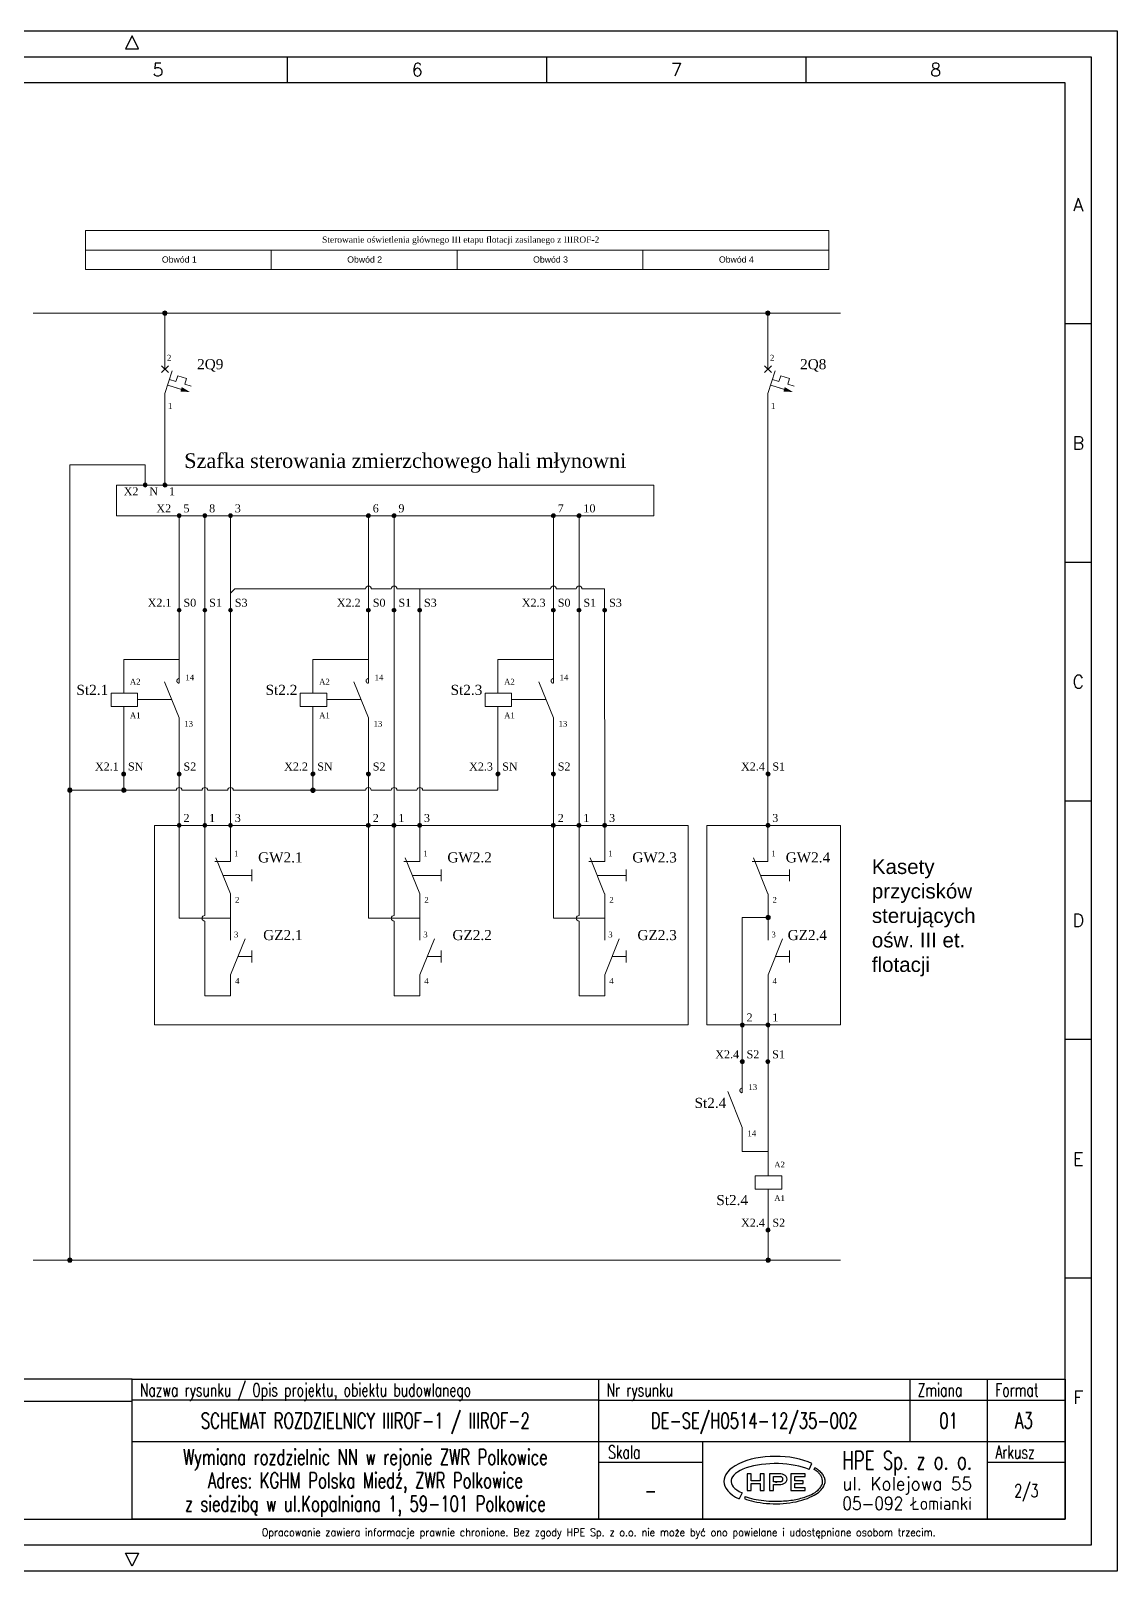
# Model space of a CAD drawing. Header units: millimetres. Extents: x 5687 to 64392, y -1898 to 18483.
# Drawn here: x 38256 to 48628, y -1898 to 12803 of the extents above; entities that cross this region are included whole.
import ezdxf
from ezdxf.enums import TextEntityAlignment as Align

# ---------------------------------------------------------------- set-up
doc = ezdxf.new("R2010")
doc.units = ezdxf.units.MM
doc.header["$LTSCALE"] = 0.3
doc.linetypes.add('ACAD_ISO02W100', pattern=[15, 12, -3])
doc.linetypes.add('ACAD_ISO05W100', pattern=[33, 24, -3, 0, -3, 0, -3])
doc.layers.get('0').update_dxf_attribs({"linetype": 'CONTINUOUS'})
doc.layers.add('CIENKA', color=1, linetype='CONTINUOUS')
doc.layers.add('GRUBA', color=7, linetype='CONTINUOUS')
doc.styles.add('Annotative', font='ARIAL.TTF')
doc.styles.add('ROMANS', font='romans', dxfattribs={"width": 0.8, "oblique": 10, "height": 2.8})
doc.styles.get("Standard").update_dxf_attribs({"font": 'romans.shx', "width": 0.7})

# ---------------------------------------------------------------- blocks, each defined once
blk = doc.blocks.new('Tabelka_Czesc ogolna')
at = {"layer": 'CIENKA'}
for p, q in [((90, 23), (0, 23)), ((90, 23), (180, 23)), ((0, 15), (90, 15)), ((90, 11), (110, 11)), ((165, 11), (180, 11))]:
    blk.add_line(p, q, dxfattribs=at)
at = {"layer": 'GRUBA'}
for p, q in [((90, 0), (90, 27)), ((150, 27), (150, 15)), ((165, 0), (165, 27)), ((90, 15), (180, 15)), ((110, 15), (110, 0)), ((130.58, 9.59), (131.14, 10.76)), ((131.53, 9.61), (131.72, 9.93)), ((119.43, 8.74), (118.63, 8.74)), ((118.63, 8.74), (118.63, 5.54)), ((119.43, 7.39), (119.43, 8.74)), ((121.13, 7.39), (119.43, 7.39)), ((119.43, 5.54), (119.43, 6.89)), ((119.43, 6.89), (121.13, 6.89)), ((121.93, 8.74), (121.13, 8.74)), ((121.13, 8.74), (121.13, 7.39)), ((121.13, 6.89), (121.13, 5.54)), ((121.93, 5.54), (121.93, 8.74)), ((123.73, 8.74), (122.93, 8.74)), ((122.93, 8.74), (122.93, 5.54)), ((125.13, 8.74), (123.73, 8.74)), ((123.73, 7.24), (123.73, 8.24)), ((123.73, 8.24), (125.13, 8.24)), ((125.13, 7.24), (123.73, 7.24)), ((123.73, 5.54), (123.73, 6.74)), ((123.73, 6.74), (125.13, 6.74)), ((127.83, 8.74), (127.03, 8.74)), ((127.03, 8.74), (127.03, 5.54)), ((129.83, 8.74), (127.83, 8.74)), ((127.83, 7.39), (127.83, 8.24)), ((127.83, 8.24), (129.83, 8.24)), ((129.43, 7.39), (127.83, 7.39)), ((127.83, 6.04), (127.83, 6.89)), ((127.83, 6.89), (129.43, 6.89)), ((129.83, 6.04), (127.83, 6.04)), ((129.43, 6.89), (129.43, 7.39)), ((129.83, 8.24), (129.83, 8.74)), ((129.83, 5.54), (129.83, 6.04)), ((117.66, 5.1), (117.1, 3.92)), ((118.24, 4.37), (118.1, 4)), ((118.63, 5.54), (119.43, 5.54)), ((121.13, 5.54), (121.93, 5.54)), ((122.93, 5.54), (123.73, 5.54)), ((127.03, 5.54), (127.83, 5.54)), ((127.83, 5.54), (129.83, 5.54))]:
    blk.add_line(p, q, dxfattribs=at)
blk.add_lwpolyline([(0, 27), (180, 27), (180, 0), (0, 0)], close=True, dxfattribs=at)
blk.add_circle((124.23, 7.14), 0.05, dxfattribs=at)
for centre, major_axis, ratio, start_param, end_param in [((124.13, 7.34), (-10, 0), 0.48, 3.935691, 7.075289), ((124.13, 7.34), (-8.6, 0), 0.395349, 3.863574, 7.002963), ((125.13, 7.74), (1.2, 0), 0.833333, 4.712389, 7.853982), ((125.13, 7.74), (0, 0.5), 0.8, 3.141593, 6.283185)]:
    blk.add_ellipse(centre, major_axis=major_axis, ratio=ratio, start_param=start_param, end_param=end_param, dxfattribs=at)
for points, knots in [([(118.1, 4), (118.67, 3.79), (119.28, 3.6), (120.71, 3.28), (121.54, 3.15), (123.23, 3), (124.1, 2.98), (125.82, 3.05), (126.67, 3.14), (128.28, 3.43), (129.04, 3.62), (130.43, 4.09), (131.06, 4.37), (132.01, 4.92), (132.38, 5.18), (132.97, 5.72), (133.2, 6), (133.49, 6.5), (133.57, 6.72), (133.67, 7.15), (133.68, 7.36), (133.63, 7.78), (133.56, 8), (133.35, 8.44), (133.21, 8.66), (132.83, 9.09), (132.6, 9.31), (132.14, 9.66), (131.94, 9.8), (131.72, 9.93)], [0.903557, 0.903557, 0.903557, 0.903557, 1.12738, 1.12738, 1.391663, 1.391663, 1.655946, 1.655946, 1.920229, 1.920229, 2.184512, 2.184512, 2.448795, 2.448795, 2.658792, 2.658792, 2.86879, 2.86879, 3.035083, 3.035083, 3.201375, 3.201375, 3.367668, 3.367668, 3.533961, 3.533961, 3.700254, 3.700254, 3.812378, 3.812378, 3.812378, 3.812378]), ([(118.24, 4.37), (118.75, 4.19), (119.31, 4.04), (120.51, 3.78), (121.16, 3.67), (122.49, 3.53), (123.17, 3.49), (124.81, 3.47), (125.77, 3.52), (127.61, 3.74), (128.48, 3.91), (129.92, 4.32), (130.51, 4.54), (131.53, 5.04), (131.97, 5.32), (132.53, 5.83), (132.7, 6.03), (132.98, 6.45), (133.08, 6.68), (133.18, 7.11), (133.2, 7.3), (133.16, 7.69), (133.12, 7.88), (132.97, 8.24), (132.86, 8.42), (132.62, 8.75), (132.47, 8.91), (132.08, 9.26), (131.82, 9.44), (131.53, 9.61)], [0.841335, 0.841335, 0.841335, 0.841335, 1.070437, 1.070437, 1.305194, 1.305194, 1.53995, 1.53995, 1.866854, 1.866854, 2.193758, 2.193758, 2.461993, 2.461993, 2.730227, 2.730227, 2.88914, 2.88914, 3.048052, 3.048052, 3.17539, 3.17539, 3.302727, 3.302727, 3.430064, 3.430064, 3.557402, 3.557402, 3.726955, 3.726955, 3.726955, 3.726955])]:
    blk.add_open_spline(points, degree=3, knots=knots, dxfattribs=at)
at = {"layer": 'CIENKA', "style": 'ROMANS', "width": 0.7}
for s, p in [('Nazwa rysunku / Opis projektu, obiektu budowlanego', (1.5, 23.7)), ('Nr rysunku', (91.5, 23.7)), ('Zmiana', (151.5, 23.7)), ('Format', (166.5, 23.7)), ('Arkusz', (166.5, 11.7))]:
    blk.add_text(s, height=2.5, dxfattribs=at).set_placement(p)
blk.add_text('Skala', height=2.5, dxfattribs=at).set_placement((94.92, 11.7), align=Align.CENTER)
at = {"layer": 'CIENKA', "style": 'ROMANS'}
for s, width, p, p2 in [('ul. Kolejowa 55', 0.833333, (137, 5.61), (162, 5.61)), ('05-092 Łomianki', 0.744681, (137, 1.81), (162, 1.81))]:
    blk.add_text(s, height=2.5, dxfattribs=dict(at, width=width)).set_placement(p, p2, align=Align.FIT)
at = {"layer": 'CIENKA', "style": 'ROMANS', "width": 0.9}
blk.add_text('Opracowanie zawiera informacje prawnie chronione. Bez zgody HPE Sp. z o.o. nie może być ono powielane i udostępniane osobom trzecim.', height=1.5, dxfattribs=at).set_placement((90, -2.5), align=Align.MIDDLE_CENTER)
at = {"layer": 'GRUBA', "style": 'ROMANS', "width": 0.56391}
blk.add_text('HPE Sp. z o. o.', height=3.5, dxfattribs=at).set_placement((137, 9.61), (162, 9.61), align=Align.FIT)
at = {"layer": 'GRUBA', "style": 'ROMANS', "width": 0.7}
for tag, height, p in [('DE-SE/H0300-11/00-000', 3, (120, 19)), ('NAZWA_RYSUNKU', 3, (45, 19)), ('00', 3, (157.5, 19)), ('1/1', 2.5, (172.5, 5.5))]:
    blk.add_attdef(tag, text='', height=height, dxfattribs=at).set_placement(p, align=Align.MIDDLE_CENTER)
for tag, p in [('OPIS_PROJEKTU_1', (45, 10.5)), ('OPIS_PROJEKTU_2', (45, 6)), ('OPIS_PROJEKTU_3', (45, 1.5))]:
    blk.add_attdef(tag, text='', height=3, dxfattribs=at).set_placement(p, align=Align.CENTER)
blk.add_attdef('1:10', text='', height=3, dxfattribs=at).set_placement((100, 5.5), align=Align.MIDDLE)

msp = doc.modelspace()

# ---------------------------------------------------------------- hatches: boundary and pattern name
at = {"lineweight": 9, "true_color": 0x1e788f}
for points in [[(39517, 10110, -1), (39558, 10110, -1)], [(45274, 10110, -1), (45315, 10110, -1)], [(38608, 5555, -1), (38650, 5555, -1)], [(39123, 5555, -1), (39164, 5555, -1)], [(45274, 4341, -1), (45315, 4341, -1)], [(38608, 1071, -1), (38650, 1071, -1)], [(45274, 1071, -1), (45315, 1071, -1)]]:
    msp.add_hatch(color=144, dxfattribs=at).paths.add_polyline_path(points)
at = {"linetype": 'Continuous', "lineweight": 9, "ltscale": 4}
for points in [[(39775, 9356), (39698, 9403), (39685, 9361)], [(45532, 9356), (45455, 9403), (45442, 9361)]]:
    msp.add_hatch(color=5, dxfattribs=at).paths.add_polyline_path(points, flags=0)
at = {"lineweight": 9}
h = msp.add_hatch(color=256, dxfattribs=at)
h.dxf.hatch_style = 1
h.paths.add_polyline_path([(39367, 8468, 1), (39329, 8468, 1)])
h = msp.add_hatch(color=256, dxfattribs=at)
h.dxf.hatch_style = 1
h.paths.add_polyline_path([(39556, 8468, 1), (39519, 8468, 1)])
h = msp.add_hatch(color=256, dxfattribs=at)
h.dxf.hatch_style = 1
h.paths.add_polyline_path([(39692, 8175, 1), (39654, 8175, 1)])
h = msp.add_hatch(color=256, dxfattribs=at)
h.dxf.hatch_style = 1
h.paths.add_polyline_path([(39937, 8175, 1), (39899, 8175, 1)])
h = msp.add_hatch(color=256, dxfattribs=at)
h.dxf.hatch_style = 1
h.paths.add_polyline_path([(40181, 8175, 1), (40144, 8175, 1)])
h = msp.add_hatch(color=256, dxfattribs=at)
h.dxf.hatch_style = 1
h.paths.add_polyline_path([(41498, 8175, 1), (41461, 8175, 1)])
h = msp.add_hatch(color=256, dxfattribs=at)
h.dxf.hatch_style = 1
h.paths.add_polyline_path([(41743, 8175, 1), (41706, 8175, 1)])
h = msp.add_hatch(color=256, dxfattribs=at)
h.dxf.hatch_style = 1
h.paths.add_polyline_path([(43265, 8175, 1), (43227, 8175, 1)])
h = msp.add_hatch(color=256, dxfattribs=at)
h.dxf.hatch_style = 1
h.paths.add_polyline_path([(43509, 8175, 1), (43472, 8175, 1)])
h = msp.add_hatch(color=256, dxfattribs=at)
h.dxf.hatch_style = 1
h.paths.add_polyline_path([(39692, 7274, 1), (39654, 7274, 1)])
h = msp.add_hatch(color=256, dxfattribs=at)
h.dxf.hatch_style = 1
h.paths.add_polyline_path([(39937, 7274, 1), (39899, 7274, 1)])
h = msp.add_hatch(color=256, dxfattribs=at)
h.dxf.hatch_style = 1
h.paths.add_polyline_path([(40181, 7274, 1), (40144, 7274, 1)])
h = msp.add_hatch(color=256, dxfattribs=at)
h.dxf.hatch_style = 1
h.paths.add_polyline_path([(41498, 7274, 1), (41461, 7274, 1)])
h = msp.add_hatch(color=256, dxfattribs=at)
h.dxf.hatch_style = 1
h.paths.add_polyline_path([(41743, 7274, 1), (41706, 7274, 1)])
h = msp.add_hatch(color=256, dxfattribs=at)
h.dxf.hatch_style = 1
h.paths.add_polyline_path([(41988, 7274, 1), (41951, 7274, 1)])
h = msp.add_hatch(color=256, dxfattribs=at)
h.dxf.hatch_style = 1
h.paths.add_polyline_path([(43265, 7274, 1), (43227, 7274, 1)])
h = msp.add_hatch(color=256, dxfattribs=at)
h.dxf.hatch_style = 1
h.paths.add_polyline_path([(43509, 7274, 1), (43472, 7274, 1)])
h = msp.add_hatch(color=256, dxfattribs=at)
h.dxf.hatch_style = 1
h.paths.add_polyline_path([(43754, 7274, 1), (43717, 7274, 1)])
h = msp.add_hatch(color=256, dxfattribs=at)
h.dxf.hatch_style = 1
h.paths.add_polyline_path([(39162, 5711, 1), (39125, 5711, 1)])
h = msp.add_hatch(color=256, dxfattribs=at)
h.dxf.hatch_style = 1
h.paths.add_polyline_path([(39692, 5711, 1), (39654, 5711, 1)])
h = msp.add_hatch(color=256, dxfattribs=at)
h.dxf.hatch_style = 1
h.paths.add_polyline_path([(40969, 5711, 1), (40931, 5711, 1)])
h = msp.add_hatch(color=256, dxfattribs=at)
h.dxf.hatch_style = 1
h.paths.add_polyline_path([(41498, 5711, 1), (41461, 5711, 1)])
h = msp.add_hatch(color=256, dxfattribs=at)
h.dxf.hatch_style = 1
h.paths.add_polyline_path([(42735, 5711, 1), (42697, 5711, 1)])
h = msp.add_hatch(color=256, dxfattribs=at)
h.dxf.hatch_style = 1
h.paths.add_polyline_path([(43265, 5711, 1), (43227, 5711, 1)])
h = msp.add_hatch(color=256, dxfattribs=at)
h.dxf.hatch_style = 1
h.paths.add_polyline_path([(45313, 5711, 1), (45276, 5711, 1)])
at = {"linetype": 'ACAD_ISO02W100', "lineweight": 9, "true_color": 0x1e788f}
msp.add_hatch(color=144, dxfattribs=at).paths.add_polyline_path([(40929, 5555, -1), (40971, 5555, -1)])
at = {"lineweight": 9}
h = msp.add_hatch(color=256, dxfattribs=at)
h.dxf.hatch_style = 1
h.paths.add_polyline_path([(39692, 5220, 1), (39654, 5220, 1)])
h = msp.add_hatch(color=256, dxfattribs=at)
h.dxf.hatch_style = 1
h.paths.add_polyline_path([(39937, 5220, 1), (39899, 5220, 1)])
h = msp.add_hatch(color=256, dxfattribs=at)
h.dxf.hatch_style = 1
h.paths.add_polyline_path([(40181, 5220, 1), (40144, 5220, 1)])
h = msp.add_hatch(color=256, dxfattribs=at)
h.dxf.hatch_style = 1
h.paths.add_polyline_path([(41498, 5220, 1), (41461, 5220, 1)])
h = msp.add_hatch(color=256, dxfattribs=at)
h.dxf.hatch_style = 1
h.paths.add_polyline_path([(41743, 5220, 1), (41706, 5220, 1)])
h = msp.add_hatch(color=256, dxfattribs=at)
h.dxf.hatch_style = 1
h.paths.add_polyline_path([(41988, 5220, 1), (41951, 5220, 1)])
h = msp.add_hatch(color=256, dxfattribs=at)
h.dxf.hatch_style = 1
h.paths.add_polyline_path([(43265, 5220, 1), (43227, 5220, 1)])
h = msp.add_hatch(color=256, dxfattribs=at)
h.dxf.hatch_style = 1
h.paths.add_polyline_path([(43509, 5220, 1), (43472, 5220, 1)])
h = msp.add_hatch(color=256, dxfattribs=at)
h.dxf.hatch_style = 1
h.paths.add_polyline_path([(43754, 5220, 1), (43717, 5220, 1)])
h = msp.add_hatch(color=256, dxfattribs=at)
h.dxf.hatch_style = 1
h.paths.add_polyline_path([(45312, 5220, 1), (45275, 5220, 1)])
h = msp.add_hatch(color=256, dxfattribs=at)
h.dxf.hatch_style = 1
h.paths.add_polyline_path([(45067, 3316, 1), (45030, 3316, 1)])
h = msp.add_hatch(color=256, dxfattribs=at)
h.dxf.hatch_style = 1
h.paths.add_polyline_path([(45313, 3316, 1), (45276, 3316, 1)])
h = msp.add_hatch(color=256, dxfattribs=at)
h.dxf.hatch_style = 1
h.paths.add_polyline_path([(45067, 2964, 1), (45030, 2964, 1)])
h = msp.add_hatch(color=256, dxfattribs=at)
h.dxf.hatch_style = 1
h.paths.add_polyline_path([(45312, 2964, 1), (45274, 2964, 1)])
h = msp.add_hatch(color=256, dxfattribs=at)
h.dxf.hatch_style = 1
h.paths.add_polyline_path([(45313, 1357, 1), (45276, 1357, 1)])

# ---------------------------------------------------------------- linework, layer by layer
for p, q in [((38279, 10110), (45986, 10110)), ((39537, 9709), (39537, 10091)), ((45294, 9709), (45294, 10110)), ((39537, 8468), (39537, 9205)), ((45294, 4985), (45294, 9205)), ((38629, 5555), (38629, 8661)), ((38629, 8661), (39348, 8661)), ((39348, 8661), (39348, 8468)), ((39673, 6664), (39673, 8175)), ((39918, 5555), (39918, 8175)), ((41480, 6664), (41480, 8175)), ((41725, 4360), (41725, 8175)), ((43246, 6664), (43246, 8175)), ((43491, 4360), (43491, 8175)), ((40203, 7478), (40163, 7437)), ((40203, 7478), (41453, 7478)), ((41506, 7478), (41698, 7478)), ((41751, 7478), (41969, 7478)), ((41969, 7478), (43219, 7478)), ((43273, 7478), (43464, 7478)), ((43517, 7478), (43735, 7478)), ((39673, 6804), (39143, 6804)), ((39143, 6804), (39143, 6483)), ((41480, 6804), (40950, 6804)), ((40950, 6804), (40950, 6483)), ((43246, 6804), (42716, 6804)), ((42716, 6804), (42716, 6483)), ((39143, 6356), (39143, 5555)), ((40950, 6356), (40950, 5555)), ((42716, 6356), (42716, 5555)), ((39673, 6149), (39673, 4333)), ((41479, 6149), (41479, 4333)), ((43245, 6149), (43245, 4333)), ((39646, 5555), (38629, 5555)), ((38629, 5555), (38629, 1065)), ((39891, 5555), (39699, 5555)), ((39918, 5555), (39918, 4360)), ((40136, 5555), (39945, 5555)), ((40163, 5555), (40163, 4985)), ((41453, 5555), (40189, 5555)), ((41698, 5555), (41506, 5555)), ((41943, 5555), (41751, 5555)), ((42716, 5555), (41996, 5555)), ((40164, 4470), (40163, 4211)), ((41970, 4470), (41970, 4211)), ((43736, 4470), (43736, 4211)), ((45295, 4470), (45295, 4211)), ((40163, 4333), (39673, 4333)), ((39918, 3593), (39918, 4306)), ((41970, 4333), (41479, 4333)), ((41725, 3593), (41725, 4306)), ((43736, 4333), (43245, 4333)), ((43491, 3593), (43491, 4306)), ((45049, 4341), (45049, 3593)), ((45049, 4341), (45295, 4341)), ((40164, 3696), (40164, 3593)), ((41970, 3696), (41970, 3593)), ((43736, 3696), (43736, 3593)), ((45295, 3696), (45295, 3593)), ((40164, 3593), (39918, 3593)), ((41970, 3593), (41725, 3593)), ((43736, 3593), (43491, 3593)), ((45049, 3593), (45049, 2756)), ((45295, 3593), (45295, 2756)), ((45295, 2756), (45295, 1875)), ((45048, 2241), (45048, 2109)), ((45048, 2109), (45295, 2109)), ((45295, 1747), (45295, 1065)), ((38279, 1071), (45986, 1071))]:
    msp.add_line(p, q, dxfattribs=at)
at = {"color": 5, "linetype": 'Continuous', "lineweight": 9}
for p, q in [((39537, 9709), (39537, 9574)), ((45294, 9709), (45294, 9574)), ((39537, 9661), (39537, 9574)), ((39537, 9661), (39537, 9574)), ((39537, 9661), (39537, 9574)), ((39537, 9661), (39537, 9574)), ((39537, 9661), (39537, 9574)), ((39537, 9661), (39537, 9574)), ((45294, 9661), (45294, 9574)), ((45294, 9661), (45294, 9574)), ((45294, 9661), (45294, 9574)), ((45294, 9661), (45294, 9574)), ((45294, 9661), (45294, 9574)), ((45294, 9661), (45294, 9574)), ((39537, 9341), (39537, 9205)), ((45294, 9341), (45294, 9205))]:
    msp.add_line(p, q, dxfattribs=at)
at = {"color": 5, "linetype": 'ByBlock', "lineweight": 9}
for p, q in [((39505, 9606), (39570, 9541)), ((39570, 9606), (39505, 9541)), ((45262, 9606), (45327, 9541)), ((45327, 9606), (45262, 9541))]:
    msp.add_line(p, q, dxfattribs=at)
at = {"color": 5, "linetype": 'Continuous', "lineweight": 9, "ltscale": 4}
for p, q in [((39537, 9341), (39605, 9557)), ((45294, 9341), (45362, 9557)), ((39563, 9422), (39758, 9362)), ((39563, 9422), (39758, 9362)), ((39563, 9422), (39758, 9362)), ((39563, 9422), (39758, 9362)), ((39563, 9422), (39758, 9362)), ((39563, 9422), (39758, 9362)), ((39563, 9422), (39695, 9381)), ((39580, 9476), (39642, 9457)), ((39659, 9512), (39642, 9457)), ((39743, 9486), (39659, 9512)), ((39726, 9431), (39743, 9486)), ((39726, 9431), (39788, 9411)), ((45320, 9422), (45515, 9362)), ((45320, 9422), (45515, 9362)), ((45320, 9422), (45515, 9362)), ((45320, 9422), (45515, 9362)), ((45320, 9422), (45515, 9362)), ((45320, 9422), (45515, 9362)), ((45320, 9422), (45452, 9381)), ((45337, 9476), (45399, 9457)), ((45416, 9512), (45399, 9457)), ((45500, 9486), (45416, 9512)), ((45483, 9431), (45500, 9486)), ((45483, 9431), (45545, 9411))]:
    msp.add_line(p, q, dxfattribs=at)
at = {"color": 252, "lineweight": 9}
for p, q in [((39075, 8468), (39075, 8175)), ((39075, 8468), (44205, 8468)), ((44205, 8175), (44205, 8468)), ((39075, 8175), (44205, 8175))]:
    msp.add_line(p, q, dxfattribs=at)
at = {"color": 0, "lineweight": 9}
for p, q in [((40163, 5555), (40163, 8175)), ((41970, 4985), (41969, 7478)), ((43736, 4985), (43735, 7478))]:
    msp.add_line(p, q, dxfattribs=at)
at = {"color": 5, "lineweight": 9}
for p, q in [((39673, 6576), (39673, 6664)), ((41480, 6576), (41480, 6664)), ((43246, 6576), (43246, 6664)), ((39673, 6246), (39534, 6590)), ((41479, 6246), (41341, 6590)), ((43245, 6246), (43107, 6590)), ((39673, 6246), (39673, 6149)), ((41479, 6246), (41479, 6149)), ((43245, 6246), (43245, 6149)), ((40163, 4874), (40012, 4874)), ((40163, 4567), (40024, 4910)), ((40163, 4874), (40163, 4985)), ((41970, 4874), (41818, 4874)), ((41969, 4567), (41831, 4910)), ((41970, 4874), (41970, 4985)), ((43736, 4874), (43584, 4874)), ((43735, 4567), (43597, 4910)), ((43736, 4874), (43736, 4985)), ((45294, 4874), (45142, 4874)), ((45294, 4567), (45155, 4910)), ((45294, 4874), (45294, 4985)), ((40164, 4567), (40164, 4470)), ((41970, 4567), (41970, 4470)), ((43736, 4567), (43736, 4470)), ((45295, 4567), (45295, 4470)), ((40163, 4123), (40163, 4211)), ((40164, 3793), (40302, 4137)), ((41970, 4123), (41970, 4211)), ((41970, 3793), (42109, 4137)), ((43736, 4123), (43736, 4211)), ((43736, 3793), (43875, 4137)), ((45295, 4123), (45295, 4211)), ((45295, 3793), (45434, 4137)), ((40164, 3793), (40164, 3696)), ((41970, 3793), (41970, 3696)), ((43736, 3793), (43736, 3696)), ((45295, 3793), (45295, 3696)), ((45048, 2338), (44910, 2681)), ((45049, 2668), (45049, 2756)), ((45048, 2338), (45048, 2241))]:
    msp.add_line(p, q, dxfattribs=at)
at = {"color": 5, "linetype": 'ACAD_ISO05W100', "lineweight": 9}
for p, q in [((39602, 6422), (39275, 6422)), ((41408, 6422), (41081, 6422)), ((43174, 6422), (42847, 6422)), ((40092, 4743), (40368, 4743)), ((40368, 4743), (40368, 4799)), ((40368, 4686), (40368, 4743)), ((41898, 4743), (42175, 4743)), ((42175, 4743), (42175, 4799)), ((42175, 4686), (42175, 4743)), ((43664, 4743), (43941, 4743)), ((43941, 4743), (43941, 4799)), ((43941, 4686), (43941, 4743)), ((45223, 4743), (45499, 4743)), ((45499, 4743), (45499, 4799)), ((45499, 4686), (45499, 4743)), ((40368, 3969), (40368, 4025)), ((42175, 3969), (42175, 4025)), ((43941, 3969), (43941, 4025)), ((45500, 3969), (45500, 4025)), ((40235, 3969), (40368, 3969)), ((40368, 3912), (40368, 3969)), ((42041, 3969), (42175, 3969)), ((42175, 3912), (42175, 3969)), ((43807, 3969), (43941, 3969)), ((43941, 3912), (43941, 3969)), ((45366, 3969), (45500, 3969)), ((45500, 3912), (45500, 3969))]:
    msp.add_line(p, q, dxfattribs=at)
at = {"lineweight": 9}
for points in [[(38777, 10710), (45876, 10710), (45876, 10896), (38777, 10896)], [(39022, 6483), (39275, 6483), (39275, 6356), (39022, 6356)], [(40828, 6483), (41081, 6483), (41081, 6356), (40828, 6356)], [(42594, 6483), (42847, 6483), (42847, 6356), (42594, 6356)], [(45173, 1875), (45426, 1875), (45426, 1747), (45173, 1747)]]:
    msp.add_lwpolyline(points, close=True, dxfattribs=at)
at = {"color": 0, "lineweight": 9}
for points in [[(40552, 10710), (38777, 10710), (38777, 10524), (40552, 10524)], [(42327, 10710), (40552, 10710), (40552, 10524), (42327, 10524)], [(44101, 10710), (42327, 10710), (42327, 10524), (44101, 10524)], [(45876, 10710), (44101, 10710), (44101, 10524), (45876, 10524)]]:
    msp.add_lwpolyline(points, close=True, dxfattribs=at)
at = {"color": 252, "linetype": 'ACAD_ISO05W100', "lineweight": 9}
for points in [[(39438, 5220), (44533, 5220), (44533, 3316), (39438, 3316)], [(44709, 5220), (45986, 5220), (45986, 3316), (44709, 3316)]]:
    msp.add_lwpolyline(points, close=True, dxfattribs=at)
at = {"color": 10, "linetype": 'Continuous'}
msp.add_lwpolyline([(39223, -67), (28828, -64)], dxfattribs=at)
at = {"color": 0, "lineweight": 9}
for centre in [(39537, 10110), (45294, 10110), (38629, 5555), (39143, 5555), (45295, 4341), (38629, 1071), (45295, 1071)]:
    msp.add_circle(centre, 20.7, dxfattribs=at)
at = {"lineweight": 9}
for centre in [(39348, 8468), (39537, 8468), (39673, 8175), (39918, 8175), (40163, 8175), (41480, 8175), (41725, 8175), (43246, 8175), (43491, 8175), (39673, 7274), (39918, 7274), (40163, 7274), (41480, 7274), (41725, 7274), (41969, 7274), (43246, 7274), (43491, 7274), (43735, 7274), (39143, 5711), (39673, 5711), (40950, 5711), (41480, 5711), (42716, 5711), (43246, 5711), (45295, 5711), (39673, 5220), (39918, 5220), (40163, 5220), (41480, 5220), (41725, 5220), (41969, 5220), (43246, 5220), (43491, 5220), (43735, 5220), (45294, 5220), (45049, 3316), (45295, 3316), (45049, 2964), (45293, 2964), (45295, 1357)]:
    msp.add_circle(centre, 18.7, dxfattribs=at)
at = {"color": 0, "linetype": 'ACAD_ISO02W100', "lineweight": 9}
msp.add_circle((40950, 5555), 20.7, dxfattribs=at)
at = {"lineweight": 9}
for centre, start, end in [((41480, 7478), 0, 180), ((41725, 7478), 0, 180), ((43246, 7478), 0, 180), ((43491, 7478), 0, 180), ((39673, 5555), 0, 180), ((39918, 5555), 0, 180), ((40163, 5555), 0, 180), ((41479, 5555), 0, 180), ((41725, 5555), 0, 180), ((41970, 5555), 0, 180), ((39918, 4333), 90, 270), ((41725, 4333), 90, 270), ((43491, 4333), 90, 270)]:
    msp.add_arc(centre, 26.7, start, end, dxfattribs=at)
at = {"color": 5, "linetype": 'ACAD_ISO05W100', "lineweight": 9}
for centre in [(39673, 6599), (41480, 6599), (43246, 6599), (45049, 2690)]:
    msp.add_arc(centre, 22.5, 89.9965, 270, dxfattribs=at)
at = {"layer": 'CIENKA'}
for p, q in [((27838, 12803), (48628, 12803)), ((48628, 12803), (48628, -1898)), ((39223, 12754), (39161, 12630)), ((39285, 12630), (39223, 12754)), ((39161, 12630), (39285, 12630)), ((40708, 12308), (40708, 12556)), ((43183, 12308), (43183, 12556)), ((45658, 12308), (45658, 12556)), ((48381, 10007), (48133, 10007)), ((48381, 7730), (48133, 7730)), ((48133, 5453), (48381, 5453)), ((48381, 3176), (48133, 3176)), ((48381, 899), (48133, 899)), ((39223, -278), (28828, -284)), ((39223, -1849), (39161, -1725)), ((39161, -1725), (39285, -1725)), ((39285, -1725), (39223, -1849)), ((48628, -1898), (27838, -1898))]:
    msp.add_line(p, q, dxfattribs=at)
at = {"layer": 'GRUBA'}
for p, q in [((28581, 12556), (48381, 12556)), ((48381, 12556), (48381, -1651)), ((48133, 12308), (28828, 12308)), ((48133, -1403), (48133, 12308)), ((28828, -1403), (48133, -1403)), ((48381, -1651), (28581, -1651))]:
    msp.add_line(p, q, dxfattribs=at)

# ---------------------------------------------------------------- block references
at = {"layer": 'GRUBA', "xscale": 49.5, "yscale": 49.5, "zscale": 49.5}
msp.add_blockref('Tabelka_Czesc ogolna', (39223, -1403), dxfattribs=at).add_auto_attribs({'DE-SE/H0300-11/00-000': 'DE-SE/H0514-12/35-002', '00': '01', 'NAZWA_RYSUNKU': 'SCHEMAT ROZDZIELNICY IIIROF-1 / IIIROF-2', 'OPIS_PROJEKTU_1': 'Wymiana rozdzielnic NN w rejonie ZWR Polkowice', 'OPIS_PROJEKTU_2': 'Adres: KGHM Polska Miedź, ZWR Polkowice', 'OPIS_PROJEKTU_3': 'z siedzibą w ul.Kopalniana 1, 59-101 Polkowice', '1:10': '-', '1/1': '2/3'})

# ---------------------------------------------------------------- texts
at = {"color": 0, "lineweight": 9, "style": 'Annotative'}
for s, insert, char_height, width, attachment_point in [('\\pi2260.5;{\\fTimes New Roman|b0|i0|c238|p18;Sterowanie oświetlenia głównego III etapu flotacji zasilanego z IIIROF-2}', (38777, 10761), 59.52, 7098.81, 7), ('\\pi730.59;Obwód 1 ', (38777, 10590), 59.52, 1774.7, 7), ('\\pi725.15;Obwód 2 ', (40552, 10590), 59.52, 1774.7, 7), ('\\pi724.85;Obwód 3', (42327, 10590), 59.52, 1774.7, 7), ('\\pi724.97;Obwód 4 ', (44101, 10590), 59.52, 1774.7, 7), ('{\\fTimes New Roman|b0|i0|c238|p18;Szafka sterowania zmierzchowego hali młynowni}', (39721, 8771), 140.15, 4646.75, 1), ('{\\fTimes New Roman|b0|i0|c238|p18;X2}', (39143, 8447), 76.38, 509.91, 1), ('{\\fTimes New Roman|b0|i0|c238|p18;N}', (39387, 8447), 76.38, 509.91, 1), ('{\\fTimes New Roman|b0|i0|c238|p18;1}', (39575, 8447), 76.38, 509.91, 1), ('{\\fTimes New Roman|b0|i0|c238|p18;X2}', (39455, 8284), 76.38, 509.91, 1), ('{\\fTimes New Roman|b0|i0|c238|p18;5}', (39714, 8284), 76.38, 509.91, 1), ('{\\fTimes New Roman|b0|i0|c238|p18;8}', (39959, 8284), 76.38, 509.91, 1), ('{\\fTimes New Roman|b0|i0|c238|p18;3}', (40204, 8284), 76.38, 509.91, 1), ('{\\fTimes New Roman|b0|i0|c238|p18;6}', (41521, 8284), 76.38, 509.91, 1), ('{\\fTimes New Roman|b0|i0|c238|p18;9}', (41766, 8284), 76.38, 509.91, 1), ('{\\fTimes New Roman|b0|i0|c238|p18;7}', (43287, 8284), 76.38, 509.91, 1), ('{\\fTimes New Roman|b0|i0|c238|p18;10}', (43532, 8284), 76.38, 509.91, 1), ('{\\fTimes New Roman|b0|i0|c238|p18;X2.1}', (39372, 7383), 76.38, 509.91, 1), ('{\\fTimes New Roman|b0|i0|c238|p18;S0}', (39714, 7383), 76.38, 509.91, 1), ('{\\fTimes New Roman|b0|i0|c238|p18;S1}', (39959, 7383), 76.38, 509.91, 1), ('{\\fTimes New Roman|b0|i0|c238|p18;S3}', (40204, 7383), 76.38, 509.91, 1), ('{\\fTimes New Roman|b0|i0|c238|p18;X2.2}', (41178, 7383), 76.38, 509.91, 1), ('{\\fTimes New Roman|b0|i0|c238|p18;S0}', (41521, 7383), 76.38, 509.91, 1), ('{\\fTimes New Roman|b0|i0|c238|p18;S1}', (41766, 7383), 76.38, 509.91, 1), ('{\\fTimes New Roman|b0|i0|c238|p18;S3}', (42010, 7383), 76.38, 509.91, 1), ('{\\fTimes New Roman|b0|i0|c238|p18;X2.3}', (42944, 7383), 76.38, 509.91, 1), ('{\\fTimes New Roman|b0|i0|c238|p18;S0}', (43287, 7383), 76.38, 509.91, 1), ('{\\fTimes New Roman|b0|i0|c238|p18;S1}', (43532, 7383), 76.38, 509.91, 1), ('{\\fTimes New Roman|b0|i0|c238|p18;S3}', (43777, 7383), 76.38, 509.91, 1), ('{\\fTimes New Roman|b0|i0|c238|p18;A2}', (39202, 6619), 55.21, 301.31, 1), ('{\\fTimes New Roman|b0|i0|c238|p18;14}', (39732, 6659), 55.21, 301.31, 1), ('{\\fTimes New Roman|b0|i0|c238|p18;A2}', (41009, 6619), 55.21, 301.31, 1), ('{\\fTimes New Roman|b0|i0|c238|p18;14}', (41539, 6659), 55.21, 301.31, 1), ('{\\fTimes New Roman|b0|i0|c238|p18;A2}', (42775, 6619), 55.21, 301.31, 1), ('{\\fTimes New Roman|b0|i0|c238|p18;14}', (43305, 6659), 55.21, 301.31, 1), ('{\\fTimes New Roman|b0|i0|c238|p18;St2.1}', (38692, 6463), 96.36, 968.99, 7), ('{\\fTimes New Roman|b0|i0|c238|p18;St2.2}', (40498, 6463), 96.36, 968.99, 7), ('{\\fTimes New Roman|b0|i0|c238|p18;St2.3}', (42264, 6463), 96.36, 968.99, 7), ('{\\fTimes New Roman|b0|i0|c238|p18;A1}', (39202, 6298), 55.21, 301.31, 1), ('{\\fTimes New Roman|b0|i0|c238|p18;13}', (39722, 6217), 55.21, 301.31, 1), ('{\\fTimes New Roman|b0|i0|c238|p18;A1}', (41009, 6298), 55.21, 301.31, 1), ('{\\fTimes New Roman|b0|i0|c238|p18;13}', (41529, 6217), 55.21, 301.31, 1), ('{\\fTimes New Roman|b0|i0|c238|p18;A1}', (42775, 6298), 55.21, 301.31, 1), ('{\\fTimes New Roman|b0|i0|c238|p18;13}', (43295, 6217), 55.21, 301.31, 1), ('{\\fTimes New Roman|b0|i0|c238|p18;X2.1}', (38869, 5820), 76.38, 509.91, 1), ('{\\fTimes New Roman|b0|i0|c238|p18;SN}', (39184, 5820), 76.38, 509.91, 1), ('{\\fTimes New Roman|b0|i0|c238|p18;S2}', (39714, 5820), 76.38, 509.91, 1), ('{\\fTimes New Roman|b0|i0|c238|p18;X2.2}', (40675, 5820), 76.38, 509.91, 1), ('{\\fTimes New Roman|b0|i0|c238|p18;SN}', (40991, 5820), 76.38, 509.91, 1), ('{\\fTimes New Roman|b0|i0|c238|p18;S2}', (41521, 5820), 76.38, 509.91, 1), ('{\\fTimes New Roman|b0|i0|c238|p18;X2.3}', (42441, 5820), 76.38, 509.91, 1), ('{\\fTimes New Roman|b0|i0|c238|p18;SN}', (42757, 5820), 76.38, 509.91, 1), ('{\\fTimes New Roman|b0|i0|c238|p18;S2}', (43287, 5820), 76.38, 509.91, 1), ('{\\fTimes New Roman|b0|i0|c238|p18;X2.4}', (45037, 5820), 76.38, 509.91, 1), ('{\\fTimes New Roman|b0|i0|c238|p18;S1}', (45336, 5820), 76.38, 509.91, 1), ('{\\fTimes New Roman|b0|i0|c238|p18;2}', (39714, 5329), 76.38, 509.91, 1), ('{\\fTimes New Roman|b0|i0|c238|p18;1}', (39959, 5329), 76.38, 509.91, 1), ('{\\fTimes New Roman|b0|i0|c238|p18;3}', (40204, 5329), 76.38, 509.91, 1), ('{\\fTimes New Roman|b0|i0|c238|p18;2}', (41521, 5329), 76.38, 509.91, 1), ('{\\fTimes New Roman|b0|i0|c238|p18;1}', (41766, 5329), 76.38, 509.91, 1), ('{\\fTimes New Roman|b0|i0|c238|p18;3}', (42010, 5329), 76.38, 509.91, 1), ('{\\fTimes New Roman|b0|i0|c238|p18;2}', (43287, 5329), 76.38, 509.91, 1), ('{\\fTimes New Roman|b0|i0|c238|p18;1}', (43532, 5329), 76.38, 509.91, 1), ('{\\fTimes New Roman|b0|i0|c238|p18;3}', (43777, 5329), 76.38, 509.91, 1), ('{\\fTimes New Roman|b0|i0|c238|p18;3}', (45335, 5329), 76.38, 509.91, 1), ('{\\fTimes New Roman|b0|i0|c238|p18;1}', (40238, 4979), 55.21, 301.31, 3), ('{\\fTimes New Roman|b0|i0|c238|p18;GW2.1}', (40851, 4864), 96.36, 968.99, 9), ('{\\fTimes New Roman|b0|i0|c238|p18;1}', (42045, 4979), 55.21, 301.31, 3), ('{\\fTimes New Roman|b0|i0|c238|p18;GW2.2}', (42658, 4864), 96.36, 968.99, 9), ('{\\fTimes New Roman|b0|i0|c238|p18;1}', (43811, 4979), 55.21, 301.31, 3), ('{\\fTimes New Roman|b0|i0|c238|p18;GW2.3}', (44424, 4864), 96.36, 968.99, 9), ('{\\fTimes New Roman|b0|i0|c238|p18;1}', (45369, 4979), 55.21, 301.31, 3), ('{\\fTimes New Roman|b0|i0|c238|p18;GW2.4}', (45888, 4864), 96.36, 968.99, 9), ('{\\fTimes New Roman|b0|i0|c238|p18;2}', (40248, 4537), 55.21, 301.31, 3), ('{\\fTimes New Roman|b0|i0|c238|p18;2}', (42055, 4537), 55.21, 301.31, 3), ('{\\fTimes New Roman|b0|i0|c238|p18;2}', (43821, 4537), 55.21, 301.31, 3), ('{\\fTimes New Roman|b0|i0|c238|p18;2}', (45379, 4537), 55.21, 301.31, 3), ('{\\fTimes New Roman|b0|i0|c238|p18;3}', (40238, 4206), 55.21, 301.31, 3), ('{\\fTimes New Roman|b0|i0|c238|p18;GZ2.1}', (40851, 4123), 96.36, 968.99, 9), ('{\\fTimes New Roman|b0|i0|c238|p18;3}', (42045, 4206), 55.21, 301.31, 3), ('{\\fTimes New Roman|b0|i0|c238|p18;GZ2.2}', (42658, 4123), 96.36, 968.99, 9), ('{\\fTimes New Roman|b0|i0|c238|p18;3}', (43811, 4206), 55.21, 301.31, 3), ('{\\fTimes New Roman|b0|i0|c238|p18;GZ2.3}', (44424, 4123), 96.36, 968.99, 9), ('{\\fTimes New Roman|b0|i0|c238|p18;3}', (45369, 4206), 55.21, 301.31, 3), ('{\\fTimes New Roman|b0|i0|c238|p18;GZ2.4}', (45858, 4123), 96.36, 968.99, 9), ('{\\fTimes New Roman|b0|i0|c238|p18;4}', (40248, 3763), 55.21, 301.31, 3), ('{\\fTimes New Roman|b0|i0|c238|p18;4}', (42055, 3763), 55.21, 301.31, 3), ('{\\fTimes New Roman|b0|i0|c238|p18;4}', (43821, 3763), 55.21, 301.31, 3), ('{\\fTimes New Roman|b0|i0|c238|p18;4}', (45380, 3763), 55.21, 301.31, 3), ('{\\fTimes New Roman|b0|i0|c238|p18;2}', (45090, 3425), 76.38, 509.91, 1), ('{\\fTimes New Roman|b0|i0|c238|p18;1}', (45336, 3425), 76.38, 509.91, 1), ('{\\fTimes New Roman|b0|i0|c238|p18;X2.4}', (44791, 3073), 76.38, 509.91, 1), ('{\\fTimes New Roman|b0|i0|c238|p18;S2}', (45090, 3073), 76.38, 509.91, 1), ('{\\fTimes New Roman|b0|i0|c238|p18;S1}', (45334, 3073), 76.38, 509.91, 1), ('{\\fTimes New Roman|b0|i0|c238|p18;13}', (45108, 2750), 55.21, 301.31, 1), ('{\\fTimes New Roman|b0|i0|c238|p18;St2.4}', (44593, 2521), 96.36, 968.99, 7), ('{\\fTimes New Roman|b0|i0|c238|p18;14}', (45098, 2308), 55.21, 301.31, 1), ('{\\fTimes New Roman|b0|i0|c238|p18;A2}', (45354, 2010), 55.21, 301.31, 1), ('{\\fTimes New Roman|b0|i0|c238|p18;St2.4}', (44801, 1594), 96.36, 968.99, 7), ('{\\fTimes New Roman|b0|i0|c238|p18;A1}', (45354, 1690), 55.21, 301.31, 1), ('{\\fTimes New Roman|b0|i0|c238|p18;X2.4}', (45037, 1466), 76.38, 509.91, 1), ('{\\fTimes New Roman|b0|i0|c238|p18;S2}', (45336, 1466), 76.38, 509.91, 1)]:
    msp.add_mtext(s, dxfattribs=dict(at, insert=insert, char_height=char_height, width=width, attachment_point=attachment_point))
for s, insert, char_height, width, attachment_point, rotation in [('{\\fTimes New Roman|b0|i0|c238|p18;2}', (39598, 9711), 57.27, 312.58, 3, 0.0458), ('{\\fTimes New Roman|b0|i0|c238|p18;2}', (45355, 9711), 57.27, 312.58, 3, 0.0458), ('{\\fTimes New Roman|b0|i0|c238|p18;2Q9}', (39844, 9670), 96.35, 744.63, 1, 359.9542), ('{\\fTimes New Roman|b0|i0|c238|p18;2Q8}', (45601, 9670), 96.35, 744.63, 1, 359.9542), ('{\\fTimes New Roman|b0|i0|c238|p18;1}', (39609, 9252), 57.27, 312.58, 3, 0.0458), ('{\\fTimes New Roman|b0|i0|c238|p18;1}', (45366, 9252), 57.27, 312.58, 3, 0.0458)]:
    msp.add_mtext(s, dxfattribs=dict(at, insert=insert, char_height=char_height, width=width, attachment_point=attachment_point, rotation=rotation))
at = {"color": 0, "lineweight": 9, "insert": (46286, 4896), "char_height": 140.15, "attachment_point": 1, "style": 'Annotative'}
msp.add_mtext_dynamic_manual_height_columns('Kasety \\Pprzycisków \\Psterujących \\Pośw. III et. \\Pflotacji', width=1159.79, gutter_width=1, heights=[0], dxfattribs=at)
at = {"insert": (47653, -385), "char_height": 150, "attachment_point": 1}
msp.add_mtext_dynamic_manual_height_columns('A3', width=100.24, gutter_width=12.5, heights=[0], dxfattribs=at)
at = {"layer": 'CIENKA', "style": 'ROMANS'}
for s, p in [('5', (39471, 12432)), ('6', (41946, 12432)), ('7', (44421, 12432)), ('8', (46896, 12432)), ('A', (48257, 11145)), ('B', (48257, 8868)), ('C', (48257, 6591)), ('D', (48257, 4314)), ('E', (48257, 2037)), ('F', (48257, -240))]:
    msp.add_text(s, height=124, dxfattribs=at).set_placement(p, align=Align.MIDDLE)

doc.saveas('drawing.dxf')
